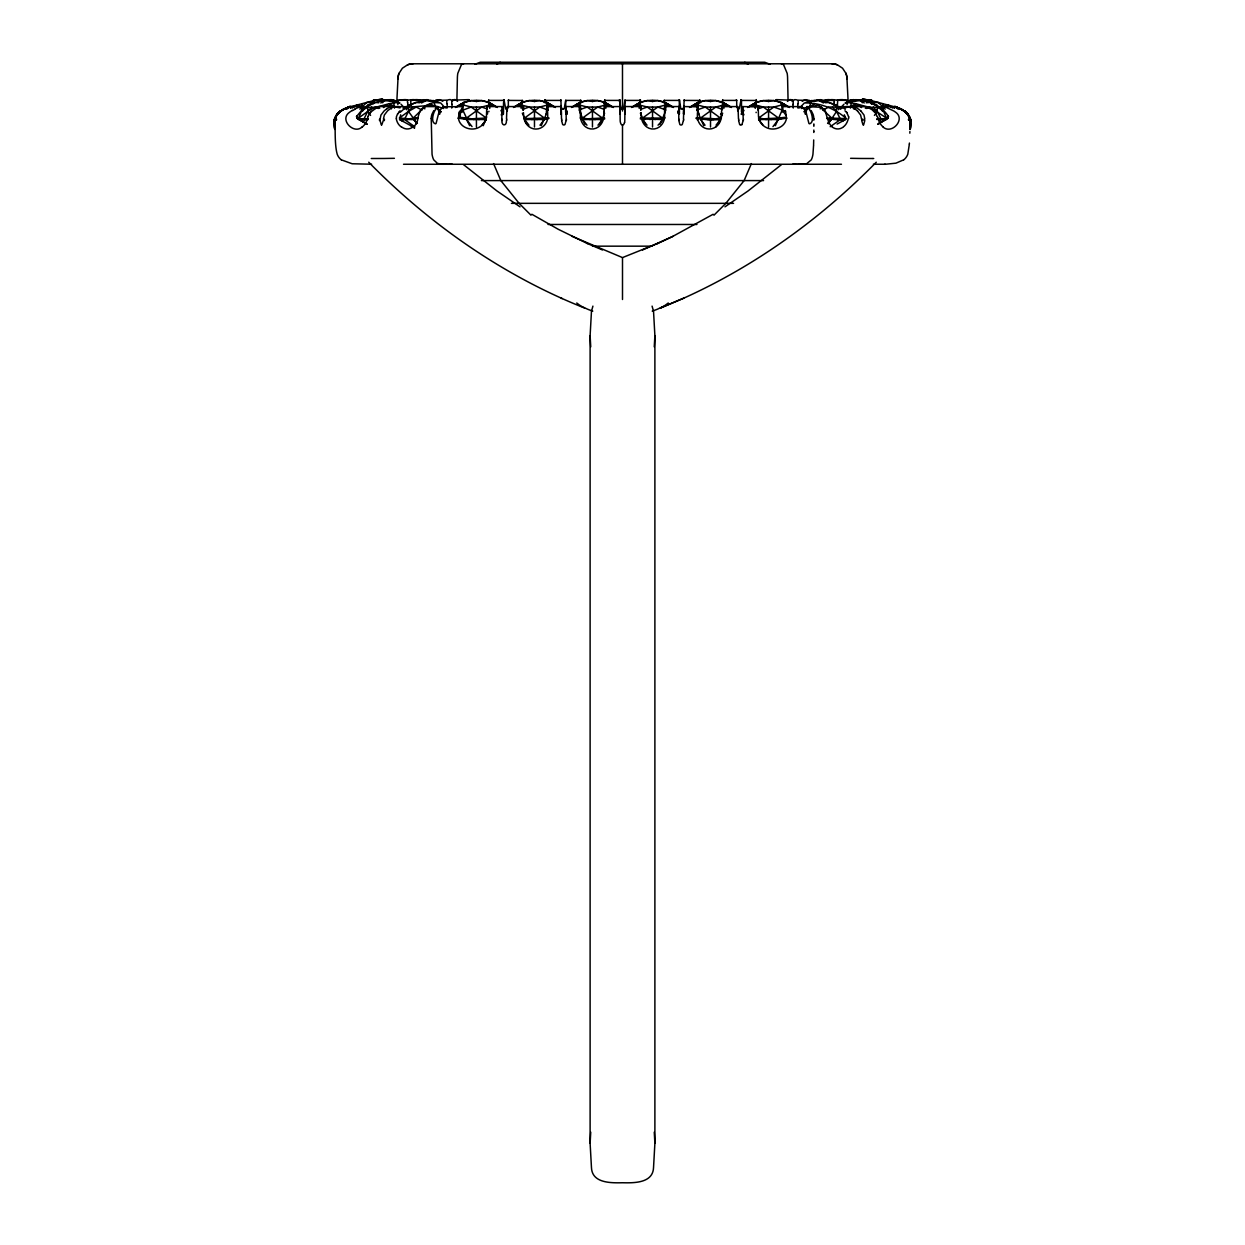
<?xml version="1.0" encoding="UTF-8"?>
<svg xmlns="http://www.w3.org/2000/svg" width="1245" height="1245" viewBox="0 0 1245 1245"><rect width="100%" height="100%" fill="white"/><g stroke="black" fill="none" stroke-linecap="round" stroke-linejoin="round"><path stroke-width="1.5" d="M565.728 100.767L565.635 111.35M620.01 107.319L620.026 99.678M679.288 102.059L679.381 111.583M335.216 119.473L335.061 126.57M335.061 125.496C335.325 130.849 334.687 145.369 337.208 154.24A12.637 11.687 90 0 0 341.301 159.874M335.061 126.041L335.061 127.239M459.063 115.256L462.798 110.011L463.762 102.401C472.213 99.693 481.846 99.413 490.079 102.961M462.798 102.961L463.762 102.401L457.148 106.479L463.762 105.125L471.186 107.039L481.69 107.039L489.114 105.125L495.728 106.494L489.114 102.401L489.752 108.377M521.157 108.377L521.795 102.401C530.245 99.631 539.879 99.351 548.111 102.961M520.83 102.961L521.795 102.401L515.181 106.479L521.795 105.125L529.218 107.039L539.723 107.039L547.146 105.125L553.76 106.494L547.146 102.401L548.111 110.011L541.248 125.698M579.158 108.377L579.781 102.401C588.247 99.631 597.88 99.351 606.097 102.961M580.73 100.098L580.964 102.728M578.832 102.961L579.781 102.401L573.167 106.479L579.781 105.125L587.22 107.039L597.709 107.039L605.148 105.125L611.762 106.494L605.148 102.401L605.786 108.377M620.041 107.07L620.259 114.307M625.006 100.627L624.85 111.256M639.214 108.377L639.852 102.401C648.303 99.631 657.951 99.351 666.168 102.961M664.612 110.291L664.565 106.556L678.93 106.556M638.903 102.961L639.852 102.401L633.238 106.479L639.852 105.125L647.291 107.039L657.78 107.039L665.219 105.125L671.833 106.494L665.219 102.401L665.842 108.377M698.212 106.821L683.723 106.556M703.752 125.698L696.889 110.011L697.854 102.401C706.304 99.631 715.937 99.351 724.17 102.961M696.889 102.961L697.854 102.401L691.24 106.479L697.854 105.125L705.277 107.039L715.782 107.039L723.205 105.125L729.819 106.494L723.205 102.401L723.843 108.377M755.248 108.377L755.886 102.401C764.337 99.693 773.97 99.413 782.202 102.961M754.921 102.961L755.886 102.401L749.272 106.479L755.886 105.125L763.309 107.039L773.814 107.039L781.237 105.125L787.852 106.494L781.237 102.401L782.202 110.011L785.937 115.256M335.061 126.212L335.076 124.811M546.851 109.716L546.835 106.619L561.246 106.556M560.95 100.752L561.339 114.415M565.806 114.338L566.039 106.945M623.185 109.031A1.587 1.494 -5.7 0 0 623.729 108.626L624.99 99.849M698.212 106.977L698.196 110.042M741.491 111.988L741.491 100.705M798.123 103.817L798.232 100.596M451.826 104.253L451.717 100.612M561.246 106.945L561.277 114.338M909.924 129.013L909.939 127.924A13.695 1.136 86.2 0 1 909.893 127.177M683.723 106.448A69.518 1.105 89.9 0 0 683.645 108.486L683.536 114.073L683.738 108.159M813.841 130.056L813.825 131.472M380.099 119.209L380.939 115.054L384.067 110.992A34.455 24.713 -89.9 0 1 386.588 109.031M603.981 110.992L603.701 117.684M699.488 100.456L684.081 100.409M736.698 100.705L736.729 107.63M813.825 131.674L813.825 132.468M909.924 128.749L909.924 128.795A13.555 1.183 85.8 0 0 910.515 121.854M335.076 125.123L335.247 118.789L335.154 121.17M699.488 100.658L699.425 103.055M845.915 73.33L842.554 68.21L837.434 64.849A17.508 16.201 -90 0 0 831.878 63.791L413.091 63.791A17.508 16.201 -90 0 0 407.52 64.849L402.4 68.21L399.038 73.33A14.115 13.057 90 0 0 397.98 78.886L396.906 99.709M580.372 109.373L580.45 106.556L566.039 106.556M683.661 113.995L683.443 119.193M721.586 110.992L721.322 117.606M410.912 104.16L410.71 100.783M580.45 106.883L580.403 110.291M335.076 124.002L335.123 122.026M640.786 110.245L640.895 106.556L624.974 106.556L624.725 114.213L624.819 111.661M683.723 113.17L683.707 114.338M742.549 107.054L742.067 114.524M640.397 103.709L640.475 100.409L624.99 100.409M737.74 107.039L737.662 110.572M335.107 123.146L335.076 124.127L335.263 118.415A5.213 4.653 -66 0 1 335.31 117.839L336.928 114.431L340.803 110.992A25.943 25.803 -27 0 1 341.301 110.665L344.227 109.078A34.362 34.362 0 0 0 340.803 110.992L340.383 111.287A18.052 18.037 -68.6 0 0 338.329 112.906L335.372 117.606A5.462 5.027 -58.5 0 0 335.247 118.415L335.232 119.162M335.107 122.975L335.138 121.45M522.34 101.514A54.251 1.712 -89.4 0 1 522.495 100.487L508.318 100.409M813.701 139.954L813.576 145.089M431.237 118.54L432.046 154.24A12.637 4.871 90 0 0 433.758 159.874L437.477 163.422L442.8 164.262M522.542 100.596L522.464 102.899M523.133 110.291L523.258 106.572L507.244 106.572A69.533 3.253 89.9 0 0 507.011 108.58L506.98 108.906M909.893 131.472L909.846 133.184M580.652 102.993L580.715 100.409L565.728 100.409M604.012 109.653L604.043 108.502M486.655 110.354L486.421 117.077M721.618 109.716L721.664 108.502M813.561 145.478L812.954 154.24A12.637 4.871 90 0 1 811.242 159.874L806.558 163.811L797.656 164.215M335.123 122.228L335.232 119.1M580.372 109.498L580.435 117.761A5.338 1.961 78.1 0 0 580.606 118.415A13.555 13.446 55.2 0 0 585.57 126.85A10.676 10.676 0 0 0 598.503 126.85A13.695 13.695 0 0 0 603.529 118.399M335.138 121.714L335.185 120.376M397.886 104.704L397.513 100.409L408.251 100.191A63.215 45.349 -89.9 0 1 409.932 99.896L412.764 99.631A27.125 19.453 -89.9 0 1 414.243 99.678L416.515 100.145M679.428 113.793L679.381 111.396M367.166 124.282L356.864 118.197L356.988 115.972M743.187 119.209L742.985 110.992M566.179 119.209L566.117 109.155M456.915 99.709L457.366 78.886A14.1 5.416 -90 0 1 457.802 73.33L461.335 64.849A17.57 6.754 -90 0 1 463.654 63.791A17.57 6.754 90 0 0 462.502 64.04M864.824 120.516L863.61 124.951M506.497 119.193L506.808 110.992A34.984 1.634 90 0 1 506.98 109.046M824.423 102.417L824.532 100.456L820.766 99.709M862.318 102.775L862.349 102.059A20.994 20.169 77 0 1 862.52 100.861L871.827 100.409L869.399 100.051M335.419 117.186A5.416 4.856 -59.2 0 0 335.216 118.431L336.679 114.742M756.493 100.471L741.491 100.409M652.084 306.114L653.532 311.343L654.886 335.621L654.886 1143.346L653.532 1167.608C652.925 1183.31 633.876 1182.999 622.5 1182.75C611.124 1182.999 592.075 1183.31 591.468 1167.608L590.114 1143.346L590.114 335.621L591.468 311.343L592.916 306.114M590.114 1143.346L590.737 1132.156M654.263 346.841L654.886 335.621M756.369 102.541L756.478 100.674M640.241 99.678L640.226 102.619M793.283 100.612L793.174 104.253M871.516 102.541L871.469 104.16L871.796 100.503M383.398 119.193L384.332 115.054L387.428 110.992A34.3 24.604 89.9 0 1 389.95 109.046L390.541 108.642A69.549 49.924 89.9 0 1 394.136 106.572L405.994 106.743M909.395 143.05L909.332 144.093M909.301 144.513L907.792 154.24A12.637 11.687 -90 0 1 903.699 159.874M757.754 109.918L757.972 107.086M486.748 108.502L486.795 108.035A64.756 8.715 77.6 0 1 486.857 107.459L486.982 106.572L502.435 106.572A69.533 3.206 -89.9 0 0 502.202 108.564L502.155 109.264A33.148 1.525 -89.9 0 0 502.015 111.038L501.797 119.209M757.972 106.914L742.549 106.572A69.533 3.159 89.9 0 1 742.783 108.673L742.845 109.264M834.181 102.059L834.119 102.915A9.867 7.159 -90 0 0 834.259 104.969M697.418 112.672L697.387 117.824A5.182 2.163 78.4 0 0 697.527 118.415A13.228 13.119 54.7 0 0 702.585 126.834A11.267 11.267 0 0 0 715.906 126.834M383.304 120.5L381.764 124.998M566.101 120.516L565.028 124.422A1.556 1.556 0 0 1 562.631 124.422L561.573 120.5M683.738 113.03L684.081 100.752M743.109 120.532L742.036 124.438M683.365 120.5L682.291 124.407A1.572 1.572 0 0 1 679.832 124.453L678.836 120.516M506.419 120.485C506.933 126.227 501.533 126.523 501.875 120.532M809.483 101.016L805.375 99.647M821.622 107.335L806.9 106.588L805.033 113.933M801.593 108.517L801.842 106.588L782.996 106.588L782.514 112.034M786.482 118.353L785.642 112.003M837.683 100.783L837.48 104.16M664.597 117.761L664.565 107.241M871.593 101.779L871.749 100.829A22.192 22.161 -85 0 0 871.625 101.608L871.78 100.534M566.693 111.505L567.066 114.229L567.066 110.945L566.693 112.361M742.783 111.505L743.779 114.976L742.658 113.357L743.779 110.214L742.783 112.361M502.217 112.813L501.221 110.214L502.217 113.684M620.259 114.26L620.181 111.661M678.307 112.813L677.934 110.945L678.307 113.684M807.585 106.681L805.577 113.933M697.822 109.233L697.916 108.502M503.431 114.151L503.509 111.832M604.759 102.619L604.743 99.678M871.671 101.327L871.765 100.736A22.939 22.939 0 0 0 871.609 101.639L871.796 100.409M417.651 118.415L419.596 111.988M684.159 105.981L683.194 108.626A1.587 1.494 -5.4 0 1 680.797 108.657M341.395 110.618L340.803 110.992A18.862 18.862 0 0 0 338.624 112.641L337.022 114.291A7.781 7.205 90 0 0 335.123 118.524L337.239 114.042L341.877 110.338A38.735 37.988 61.2 0 1 344.554 108.829M664.005 102.697L664.27 100.191M335.263 118.415L336.166 115.567M828.532 100.145L830.788 99.678A27.125 19.406 89.9 0 1 832.267 99.631L833.963 99.74A57.457 41.101 89.9 0 1 836.764 100.207L839.068 99.771A23.484 18.115 -83.2 0 1 840.78 99.662A33.522 25.974 -88.7 0 1 842.616 99.647L847.487 100.409L847.082 104.704M847.285 101.592L847.44 100.674M847.487 100.409L837.122 100.269M820.704 106.634L820.206 108.906M839.037 106.712L850.833 106.556A69.549 49.784 -89.9 0 1 854.428 108.626L855.019 109.031M846.32 118.929L839.768 120.034L829.139 118.929L829.31 118.057L844.515 118.555L845.666 118.026L844.312 114.82M828.376 123.769L836.531 111.459L836.344 105.125C826.945 101.499 815.817 98.137 806.091 102.339M833.776 119.427L833.948 118.555M837.963 119.676L838.134 118.804M841.511 119.676L841.682 118.804M844.343 119.427L844.515 118.555M842.056 121.419L845.386 119.52L845.666 118.026C834.259 108.175 819.117 102.51 804.332 102.961L799.757 108.019M876.729 119.473L885.288 118.555L888.51 116.579C879.795 102.526 860.17 96.596 845.106 102.961C855.938 101.156 865.82 109.093 876.978 107.039L883.032 110.011L886.44 118.026L886.16 119.52L877.834 124.282M878.737 119.676L880.542 120.034L880.822 118.54L877.305 111.459L873.29 107.039M880.542 120.034L882.456 118.804M882.285 119.676L883.95 118.82M883.825 119.473L885.288 118.555M877.881 124.08L887.249 118.057M888.012 115.972L888.23 118.073L887.094 118.929M888.136 118.197L888.37 116.407M544.345 102.619L544.921 99.678M838.99 106.945L838.29 109.762M786.466 118.415C785.081 127.675 773.378 131.643 765.768 127.255A14.535 14.535 0 0 1 765.021 126.834A13.664 13.586 49.7 0 1 758.781 118.415A5.494 1.992 75.5 0 1 758.672 117.154M736.091 100.145L736.495 99.818A60.647 2.801 -89.9 0 1 736.635 100.191M679.396 99.662L679.35 99.896A63.215 0.965 -89.9 0 0 679.303 100.191M336.072 115.707L335.372 117.652A5.447 4.964 -60.5 0 0 335.294 118.415A5.416 4.747 -61.4 0 1 335.527 117.217M624.539 122.539L623.714 124.422A1.619 1.619 0 0 1 623.185 124.858M871.08 102.853L878.145 102.417L882.487 106.479L881.538 110.058L883.219 103.771M850.74 106.914L850.413 108.128M882.409 111.443L884.541 106.588L896.167 107.07M459.156 112.377L458.425 118.353M546.524 112.766L545.87 114.182M865.944 106.774L869.492 108.362A38.19 31.281 -64.5 0 1 873.352 110.618M865.96 106.712L854.21 106.556A69.549 49.753 89.9 0 1 857.789 108.626L858.381 109.031A34.424 24.635 89.9 0 1 860.902 110.976M853.525 108.891L853.774 108.128A22.939 16.107 -89.5 0 0 854.039 106.883M865.882 106.945L865.368 108.377M894.346 108.268L894.532 107.755A23.655 23.655 0 0 0 894.719 106.992L894.844 106.572A71.805 71.65 49.7 0 1 899.606 108.486L899.995 108.704M338.951 112.361L335.512 117.061L338.951 112.361A20.309 19.22 -90 0 1 340.819 111.007A30.3 28.666 90 0 1 342.157 110.167A59.822 56.601 89.9 0 1 350.094 106.665L350.654 108.268M335.512 117.077L335.948 115.956M900.197 108.797L899.808 108.611A69.549 69.518 -88 0 0 894.859 106.588L894.501 107.724L894.922 106.588A72.054 71.93 -37.6 0 1 899.59 108.502L899.59 108.517A73.113 70.794 -23.9 0 0 894.844 106.697L894.906 106.634A72.07 71.914 -33.3 0 1 899.59 108.517L899.512 108.486A71.805 71.619 46.5 0 0 894.844 106.588L894.922 106.634A69.549 69.502 -87.7 0 1 899.855 108.626L901.053 109.218M438.66 113.295L436.092 123.442A1.65 1.65 0 0 1 435.283 123.831C431.003 122.508 432.855 115.1 434.131 112.05A20.994 7.283 90 0 1 434.676 111.007L435.081 110.307A61.503 21.289 -89.9 0 1 437.882 106.868L439.967 113.933M909.939 125.869L909.939 126.897L909.737 118.415A5.447 5.027 58.6 0 0 909.659 117.606L907.854 114.135L904.197 110.992A30.3 28.666 -90 0 0 902.843 110.167A59.822 56.601 -89.9 0 0 894.906 106.665L894.408 107.848A23.546 23.499 -83.3 0 0 894.719 106.977L894.89 106.665A69.549 69.502 88.1 0 1 899.87 108.642A69.549 69.549 0 0 0 894.844 106.572L894.859 106.634A69.549 69.502 87.9 0 1 899.87 108.642M894.719 106.914A22.939 22.924 0 0 1 894.408 107.724L894.797 106.697A59.262 56.072 89.8 0 1 904.057 110.774M367.742 116.75L369.749 113.124M367.337 106.494L367.882 105.125C377.858 101.156 389.716 97.981 399.894 102.961C389.062 101.156 379.18 109.093 368.022 107.039L361.968 110.011L356.49 116.579L357.128 117.824L361.05 118.82L368.147 118.82M419.612 102.775L415.877 102.401L408.127 106.479L408.656 105.125C418.055 101.499 429.183 98.137 438.909 102.339M488.725 99.942L488.662 100.082A52.928 2.132 -83.9 0 0 488.678 100.378M367.119 124.08L358.84 119.52L358.56 118.026L361.968 110.011L367.882 105.125L367.695 111.459L364.178 118.54L364.458 120.034L368.271 119.473M400.688 114.82L399.614 119.52L402.944 121.419M774.701 101.343L776.102 99.678M751.404 163.593L744.121 180.587L725.835 203.34L713.93 215.229M600.028 124.158L604.603 113.217M660.099 124.158L665.421 111.614M722.676 113.217L718.085 124.158M775.339 125.698L782.202 110.011L785.626 111.474A20.558 4.887 88 0 0 785.315 110.525M483.216 125.698L486.344 118.026L471.186 107.039L459.374 111.474M741.055 99.678L739.328 108.642A1.603 1.51 -5.2 0 1 737.662 109.093M439.734 110.992L440.356 109.98M787.416 101.421L789.47 99.74M397.746 113.497L396.408 116.828A5.634 4.98 56.5 0 0 396.501 118.415M792.085 101.545L794.559 99.678A51.73 17.912 89.9 0 1 797.547 100.176L809.561 100.409M433.774 110.634L432.015 114.135A7.781 2.988 90 0 0 431.175 118.524M420.25 110.898L422.537 108.144A72.257 37.272 65.4 0 1 423.44 107.397L424.296 106.572L438.1 106.634M503.867 99.631L503.727 99.818A63.246 2.91 -89.9 0 0 503.571 100.191M874.426 115.396L877.305 111.459L877.118 105.125L877.663 106.494M336.461 115.069L337.208 114.089M337.255 114.042L335.325 117.839A5.198 4.606 -67 0 0 335.294 118.415M481.94 125.185L486.344 119.52L466.533 119.52L458.129 118.073M539.972 125.185L544.376 119.52L548.858 118.477M597.973 125.185L602.362 119.52L604.665 118.929M658.029 125.185L664.737 118.057L640.335 118.057M716.031 125.185L720.435 119.52L710.521 120.034L696.142 118.477M772.958 126.601L778.467 119.52L786.871 118.073M337.099 114.198L338.267 112.968M802.169 101.327L804.986 99.678M435.221 108.782L437.26 106.712M840.531 108.019L843.954 104.222M371.71 107.039L367.695 111.459L358.56 118.026M412.484 107.039L408.469 111.459L399.334 118.026L408.92 118.82L418.149 117.824L413.558 119.52L399.614 119.52L414.507 127.721M399.022 111.848L400.065 110.789M699.799 99.709L700.562 102.697M383.46 107.568L385.732 105.125L400.065 107.879M416.624 123.769L413.278 118.026L426.506 105.125L433.727 102.401L440.668 102.961L445.243 108.019M442.94 106.805L461.957 106.65M876.278 162.208C820.953 218.513 755.871 265.652 683.801 298.146L660.457 308.013L683.801 298.146M370.87 111.832L371.773 110.992M359.774 109.124L362.497 106.494L361.781 103.771M827.583 123.224L831.442 119.52M352.273 108.05L356.692 105.125L362.497 106.494L363.462 110.058L362.513 106.479L366.855 102.417L373.92 102.853M814.028 101.545L817.545 99.771M338.095 113.139L339.916 111.599M363.462 109.887L366.046 107.615M501.844 113.56L501.221 114.976M668.254 303.002L665.717 304.932A35.716 35.716 0 0 1 662.978 306.597L657.516 309.165A88.877 88.877 0 0 1 654.792 310.207L654.092 310.472A126.15 126.15 0 0 1 652.224 311.125M781.378 164.713L748.089 190.936L724.979 206.826M405.699 107.568L408.656 105.125L408.469 111.459L404.952 118.524L405.232 120.034L414.803 126.71M346.686 109.249L349.518 107.039L374.029 100.503M362.171 126.865C354.156 134.974 338.982 119.816 349.347 112.408A20.823 19.204 -86.7 0 1 351.246 111.101L352.397 110.307M823.521 102.961L818.805 100.487L810.059 101.499L811.413 100.487L809.701 106.479L804.037 111.848L809.717 106.494L814.884 103.771M864.295 102.961L859.564 100.487L850.833 101.514L852.187 100.487L850.475 106.479L844.935 107.879M903.574 159.874L895.933 163.173L885.428 164.262M830.197 126.71L839.768 120.034L840.048 118.524L836.531 111.459L832.516 107.039M403.1 108.377L405.963 106.556M386.588 109.031L387.179 108.642A69.549 49.878 -89.9 0 1 390.774 106.572L379.025 106.572L375.554 108.362M460.012 118.197L460.012 117.326L466.533 118.026L481.69 107.039L486.717 108.813M602.362 119.52L582.567 119.52L580.263 118.057L582.567 118.026L597.709 107.039L604.432 109.404M644.972 124.158L642.638 118.026L657.78 107.039L666.168 110.011M696.142 117.824L700.624 118.026L715.782 107.039L722.489 109.404M763.06 125.185L758.656 119.52L758.656 118.026L773.814 107.039L782.202 110.011M368.738 105.576L371.492 103.771M408.127 106.479L412.266 103.771M455.452 107.475L461.335 103.864M513.485 107.475L519.367 103.864M571.486 107.475L577.369 103.864M631.542 107.475L637.424 103.864M689.543 107.475L695.426 103.864M747.576 107.475L753.458 103.864M496.833 64.273L500.21 62.25M713.167 214.249L672.191 236.706L642.529 249.98M878.752 123.597L888.23 118.073M341.924 110.307L342.095 110.214A40.182 39.217 -28.1 0 1 345.487 108.673M847.269 101.327L851.673 99.849L857.618 99.756M847.316 101.327L850.693 100.02M837.107 124.08L845.386 119.52M342.78 109.825L342.92 109.747A25.554 25.476 -47 0 0 338.173 112.968M370.45 104.86L375.103 102.417L378.838 102.775M855.657 103.771L850.491 106.479L859.268 105.125L861.54 107.568M380.705 102.961L385.436 100.487L394.167 101.514L392.813 100.487L394.525 106.479L389.343 103.771M421.479 102.961L426.195 100.487L434.941 101.499L433.587 100.487L435.299 106.479L440.963 111.848L435.299 106.479L430.116 103.771M802.309 108.346L818.494 105.125L823.054 110.011L828.812 107.039L836.204 107.039L840.748 109.264M866.707 108.517L869.586 107.039L886.44 118.026M344.274 109.046L349.72 106.728A70 68.039 -27.8 0 0 345.97 108.268L345.877 108.299M404.251 109.264L408.796 107.039C420.25 106.868 431.564 103.506 442.691 108.346M344.336 109.031L344.616 108.891A38.782 37.864 36 0 0 341.908 110.431M354.716 109.062L360.505 106.588L362.622 111.443M344.678 108.86L344.523 108.938A35.031 35 -88.9 0 0 340.803 110.976A19.375 19.344 82.3 0 0 339.013 112.33L338.578 112.688A26.487 26.441 28.7 0 1 343.34 109.56A31.436 31.374 45.3 0 0 340.803 110.992A19.889 19.391 85.2 0 0 338.982 112.408M360.521 106.65L350.078 106.588A69.549 69.549 0 0 0 345.13 108.642L344.6 108.891A35.031 35.016 -88 0 0 340.803 110.976A33.848 33.833 87.8 0 1 344.087 109.155A33.833 33.817 88.6 0 0 340.803 110.992M657.438 243.615L673.125 236.27M349.596 106.774L350.499 107.739A23.546 23.499 83.3 0 1 350.281 106.977L350.156 106.572A69.549 69.518 -87.9 0 0 345.13 108.642L345.55 108.455M451.842 163.733L448.651 164.215M658.465 243.149L622.5 257.591L571.875 236.27M457.164 106.479L463.747 103.771M515.197 106.479L521.779 103.771M573.182 106.479L579.781 103.771M633.254 106.479L639.852 103.771M691.255 106.479L697.838 103.771M749.288 106.479L755.886 103.771M474.921 64.273L480.212 62.25L764.741 62.25L770.048 64.273M522.511 109.404L529.218 107.039L544.376 118.026L548.858 117.824M578.832 110.011L587.22 107.039L602.362 118.026L604.665 118.057M640.568 109.404L647.291 107.039L662.433 118.026M696.889 110.011L705.277 107.039L720.435 118.026L715.564 118.82L700.624 118.026M758.283 108.813L763.309 107.039L778.467 118.026L784.988 117.326L784.988 118.197M825.155 100.145L827.427 99.678A27.219 19.484 -89.9 0 1 828.937 99.631L831.738 99.896A63.277 45.287 -89.9 0 1 833.403 100.191L834.368 100.409L824.532 100.409M464.478 102.463L471.186 100.487L476.43 101.499L481.69 100.487L488.398 102.463M522.511 102.463L529.218 100.487L534.478 101.499L539.723 100.487L546.43 102.463M580.512 102.463L587.22 100.487L592.464 101.499L597.709 100.487L604.432 102.463M640.568 102.463L647.291 100.487L652.536 101.499L657.78 100.487L664.488 102.463M698.569 102.463L705.277 100.487L710.521 101.499L715.782 100.487L722.489 102.899M756.602 102.463L763.309 100.487L768.57 101.499L773.814 100.487L780.522 102.463M858.708 100.222L867.843 99.865M419.892 100.145L417.604 99.678A27.234 19.546 89.9 0 0 416.095 99.631L414.414 99.756A57.55 41.303 89.9 0 0 411.613 100.207L410.663 100.409L424.187 99.709M878.814 107.428L882.487 106.479M867.921 99.958A63.884 62.094 57.4 0 1 870.473 100.285A44.587 42.19 89.8 0 0 861.976 99.631L861.805 99.709A22.675 21.461 89.8 0 0 860.84 99.802L858.459 100.285L867.111 99.802A55.325 55.091 -13.1 0 1 869.617 100.02L870.644 100.222M462.798 110.011L466.533 118.026L471.404 118.82L486.344 118.026M522.324 113.217L524.565 118.026L526.962 118.555L544.376 118.026M579.579 111.614L582.567 118.026L587.422 118.82L602.362 118.026M758.656 118.026L763.527 118.82L778.467 118.026M859.999 99.927L858.957 100.16L862.131 99.693A25.709 25.678 -53.9 0 1 863.532 99.631L863.75 99.631M397.544 100.456L402.368 99.693M810.059 101.499L815.101 100.487M850.833 101.514L855.875 100.487M374.652 100.176L373.173 100.409L391.132 99.647L397.731 101.327M373.531 100.347L373.547 103.802M851.207 99.927L852.218 99.771M383.569 100.222L384.627 100.067M374.356 100.222L386.292 100.222M544.376 119.52L524.565 119.52L524.565 118.026L539.723 107.039L548.111 110.011M662.433 119.52L640.335 118.929M778.467 119.52L758.656 119.52M375.274 100.098L375.399 100.082A55.294 55.076 12.6 0 1 378.029 99.724L382.604 99.678M386.479 99.849L381.546 99.631A25.694 25.663 54.2 0 1 382.869 99.693L386.526 100.285L384.16 99.802A22.675 21.461 -89.8 0 0 383.195 99.709L383.024 99.693A44.587 42.19 -89.8 0 0 374.543 100.3A63.884 62.094 -57.3 0 1 377.079 99.958M381.484 99.631L381.421 99.631A25.678 25.631 53.4 0 1 382.869 99.693A27.048 27.032 88.7 0 0 380.861 99.647L374.512 100.207A54.407 54.36 -60.9 0 1 379.383 99.693L381.157 99.631M377.593 99.818A60.507 60.476 -87.9 0 0 374.512 100.207A56.165 56.072 61.5 0 1 378.869 99.724L379.211 99.693A55.138 55.107 -88 0 0 374.527 100.207A63.246 63.246 0 0 1 376.861 99.896L378.682 99.724L374.512 100.207A54.375 54.344 -82.1 0 1 379.398 99.678L376.861 99.896A63.215 63.184 87.8 0 0 374.512 100.207A53.768 53.691 80.6 0 1 379.6 99.662L379.616 99.678M358.84 119.52L364.458 120.034M825.388 102.775L829.123 102.401L836.873 106.479L836.344 105.125L839.301 107.568M866.162 102.775L869.897 102.417L874.55 104.86M852.732 99.724L853.899 99.647M387.366 99.756L388.315 99.693M378.48 99.74A57.395 57.363 87.8 0 0 374.512 100.207A57.488 57.488 0 0 1 378.433 99.74L380.861 99.647A27.048 27.032 87.9 0 1 382.869 99.678A27.406 27.39 -88.1 0 0 380.69 99.647L380.705 99.647A27.39 27.374 -88.8 0 1 382.869 99.678A27.172 27.172 0 0 0 380.783 99.647M378.433 99.756L380.005 99.662L379.009 99.709M862.256 99.678L866.006 99.709A56.181 56.103 -61.5 0 1 870.473 100.207L870.348 100.176M394.416 158.317L384.518 158.473A63.604 1.183 -1.6 0 1 381.452 158.488L371.275 158.504M443.033 164.262L447.5 164.215M885.335 164.262L884.51 164.262M796.426 164.215L793.158 163.733M876.854 118.82L878.892 118.804M371.617 164.215L352.148 163.764L341.426 159.874M884.417 164.262L873.383 164.215M468.665 99.631L452.184 100.191A50.329 17.446 90 0 1 455.265 99.6M872.761 158.504L873.725 158.504M503.509 100.409L488.538 100.409L488.725 104.098M560.95 100.409L545.481 100.409L545.528 103.039M620.026 100.409L604.525 100.409L604.603 103.709M679.288 100.409L664.285 100.409L664.332 102.993M736.698 100.409L722.427 100.409L722.489 102.495M872.527 158.504L863.548 158.488A63.604 1.183 1.6 0 1 860.482 158.473L850.584 158.317M403.536 164.262L841.464 164.262M481.395 180.587L763.558 180.587M511.415 203.34L733.554 203.34M548.018 224.474L696.935 224.474M592.527 246.168L652.427 246.168M776.382 99.631L793.003 100.269A50.329 17.446 -90 0 0 789.735 99.6M865.073 99.662L864.295 99.647A27.39 27.374 88.8 0 0 862.131 99.678A27.048 27.032 -88.6 0 1 864.139 99.647L865.322 99.678L864.326 99.647A27.406 27.39 88.1 0 0 862.131 99.678A25.694 25.647 -53 0 1 863.532 99.647M439.61 99.647L435.439 100.44L447.453 100.129A51.73 17.912 -89.9 0 1 450.441 99.616L452.62 101.11M391.086 99.647L397.669 101.327M855.72 99.647L862.536 100.409M869.212 100.02L864.684 99.647A51.527 51.465 -80.6 0 1 870.473 100.207L869.726 100.098M866.613 99.756L865.789 99.693A55.138 55.107 88 0 1 870.473 100.207A63.246 63.246 0 0 0 868.139 99.896L869.632 100.082L866.613 99.756A57.488 57.488 0 0 1 870.488 100.207A63.215 63.184 -87.8 0 0 868.123 99.896L868.232 99.911M867.921 99.88L866.193 99.724L867.36 99.818A60.507 60.476 87.9 0 1 870.488 100.207A54.375 54.313 60.4 0 0 865.602 99.693L866.52 99.756A57.395 57.363 -87.8 0 1 870.488 100.207A54.344 54.313 82.4 0 0 865.602 99.678L864.933 99.662A27.001 26.97 52.7 0 0 861.073 99.771A29.195 29.133 -21.3 0 1 865.602 99.724A29.195 29.164 25.9 0 0 861.073 99.771M829.31 118.057L826.727 118.477L829.139 118.929M885.117 119.427L886.16 119.52M858.521 99.849L859.455 99.942M439.999 99.678L442.815 101.327M427.408 99.771L430.926 101.545M406.275 99.833L407.878 100.269M429.899 100.487L434.941 101.499M389.125 100.487L394.167 101.514M385.934 100.129L385.047 99.942L386.526 100.285M362.513 106.479L366.186 107.428M870.971 100.503L895.482 107.039L898.299 109.249M455.53 99.74L457.584 101.421M863.065 124.967L861.649 120.5M468.945 99.678L470.345 101.343M381.281 124.92L380.114 120.516M895.497 106.805L895.388 106.759A69.922 68.024 28 0 1 899.061 108.253M884.541 106.588L893.786 110.992A21.476 19.904 88.8 0 1 895.295 112.003C906.344 119.1 891.373 135.207 882.861 126.834M895.995 107.008L895.995 107.008A67.884 66.001 28 0 1 899.03 108.268L898.018 107.817M781.253 103.771L787.836 106.479M723.221 103.771L729.803 106.479M665.219 103.771L671.818 106.479M605.148 103.771L611.746 106.479M547.162 103.771L553.745 106.479M489.114 103.771L495.712 106.479M368.722 162.208C429.945 224.536 503.198 275.659 584.543 308.013M586.535 243.149L602.471 249.98M561.199 298.146L562.242 298.598M587.562 243.615L558.211 229.267L531.833 214.249M901.131 109.249L901.567 109.482A26.503 26.441 -28.1 0 1 906.469 112.626L904.197 110.992A35.031 35.016 88.8 0 0 900.431 108.922L900.337 108.86A38.766 37.848 -36 0 1 903.092 110.431M907.372 113.606L906.002 112.315A19.375 19.344 -82.3 0 0 904.181 111.007A33.848 33.817 -87.8 0 0 900.913 109.155L900.726 109.046A34.378 34.378 0 0 1 904.197 110.992L904.617 111.287A18.052 18.037 68.7 0 1 906.671 112.906L909.628 117.652A5.447 4.964 60.6 0 1 909.706 118.415A5.416 4.747 61.4 0 0 909.472 117.217M900.944 109.155L900.882 109.124A33.833 33.817 -88.6 0 1 904.197 110.992A20.309 19.22 90 0 1 906.08 112.392L909.659 117.793A5.213 4.669 65.9 0 1 909.753 118.415L909.846 121.17M741.149 99.631L741.257 99.74A57.41 2.614 89.9 0 1 741.429 100.207M421.946 110.011L416.188 107.039L408.469 111.459L413.278 118.026M378.293 108.517L375.414 107.039L367.695 111.459L370.574 115.396M901.66 109.529L901.676 109.529A31.452 31.405 -44.9 0 1 904.197 110.992A18.862 18.862 0 0 1 906.376 112.641L907.169 113.388M901.971 109.684L903.854 110.774A25.943 25.803 26.9 0 1 904.197 110.992A19.889 19.391 -85.2 0 1 906.018 112.408M411.255 126.181L414.585 128.079M899.512 108.673A40.167 39.202 28.3 0 1 902.827 110.354L903.154 110.354A38.751 38.004 -61.4 0 0 900.431 108.829M356.77 118.073L366.248 123.597M839.052 106.556L841.931 108.377M744.743 62.25L748.136 64.273M783.665 103.864L789.548 107.475M725.633 103.864L731.515 107.475M667.631 103.864L673.514 107.475M607.576 103.864L613.458 107.475M549.574 103.864L555.457 107.475M491.542 103.864L497.424 107.475M904.041 110.898L903.777 110.727A25.943 25.771 27.4 0 1 904.181 111.007L904.197 110.992A35.031 35.016 87.9 0 0 900.431 108.922M873.508 103.771L876.262 105.576M832.734 103.771L836.873 106.479M892.727 108.05L888.307 105.125L882.503 106.494L885.226 109.124M520.021 206.826L496.911 190.936L463.622 164.713M401.466 127.083L401.217 126.897A15.173 11.003 -86.1 0 1 398.431 124.08A13.213 10.007 -83.4 0 1 396.221 118.493M905.115 111.63L909.488 117.077L907.045 113.264M576.746 303.002L579.283 304.932A35.716 35.716 0 0 0 582.022 306.597L587.484 309.165A88.877 88.877 0 0 0 590.208 310.207L590.908 310.472A126.15 126.15 0 0 0 592.776 311.125M878.954 107.615L881.538 109.887M873.29 110.992L874.192 111.832M906.049 112.361L909.488 117.061M807.74 106.712L809.779 108.782M823.054 110.011L831.722 118.026M844.966 110.789L846.009 111.848M413.558 119.52L417.417 123.224M860.886 110.992L864.014 115.054L864.839 119.209M857.525 110.992L860.622 115.054L861.556 119.193M531.024 215.229L519.118 203.34L500.832 180.587L493.549 163.593M806.9 106.588L807.118 106.805A61.503 21.289 89.9 0 1 809.919 110.26L810.324 110.992A20.994 7.283 -90 0 1 810.868 112.081C812.16 115.116 813.997 122.524 809.717 123.815A1.65 1.65 0 0 1 808.908 123.442L806.34 113.295M401.046 104.222L404.469 108.019M823.583 109.327L822.54 108.206A72.023 37.303 -64.8 0 0 821.653 107.288M907.543 113.793L908.243 114.633M621.286 108.626L620.103 104.3M908.087 114.447L909.737 118.555A5.416 4.856 59.1 0 0 909.581 117.186M700.624 119.52L705.028 125.185M642.638 119.52L647.026 125.185M582.567 118.026L582.567 119.52L586.971 125.185M528.969 125.185L524.565 119.52L526.915 124.158M466.533 118.026L466.533 119.52L472.042 126.601M505.688 108.642L503.96 99.678M680.813 108.642L679.428 99.678M875.577 113.466L877.32 116.75M847.051 113.139L848.623 116.828M811.226 110.634L813.016 114.26A7.781 2.988 90 0 1 813.825 118.524M739.654 124.407L738.565 120.485M439.423 113.933L437.415 106.681M804.643 109.98L805.266 110.992M699.021 113.98L698.507 112.766M908.679 115.287L909.737 118.415A7.781 7.205 -90 0 0 907.916 114.291M908.757 115.427L909.286 116.501M582.567 119.52L584.901 124.158M466.533 119.52L469.661 125.698M825.622 112.361L827.365 118.415M581.026 113.871L580.621 112.704M640.397 113.217L642.638 118.026M350.592 107.801A23.655 23.655 0 0 1 350.281 106.992L350.296 107.008A22.939 22.924 0 0 0 350.592 107.724L350.234 106.805A73.128 70.794 23.9 0 0 345.456 108.611A71.805 71.65 -50.3 0 1 350.141 106.556L350.499 107.521M379.663 108.377L379.149 106.945M391.459 108.891L390.868 106.914M345.41 108.517A72.07 71.93 34 0 1 350.156 106.588A71.805 71.634 -47.1 0 0 345.41 108.517A72.054 71.93 38.4 0 1 350.156 106.572L350.094 106.665A59.262 56.072 -89.8 0 0 340.943 110.774M406.726 109.762L406.026 106.945M909.379 116.734L909.737 118.415M679.194 114.338L678.93 106.945M424.81 108.906L424.312 106.634M462.44 112.034L462.019 108.019M458.44 118.415C459.825 127.69 471.559 131.643 479.169 127.255A14.566 14.566 0 0 0 479.916 126.834A13.679 13.679 0 0 0 486.235 118.431A5.494 2.241 -74.9 0 0 486.562 117.014M415.69 118.057L415.861 118.929M411.052 118.555L411.224 119.427M406.866 118.804L407.037 119.676M403.318 118.804L403.489 119.676M400.485 118.555L400.657 119.427M366.108 118.804L366.263 119.676M362.544 118.804L362.715 119.676M359.712 118.555L359.883 119.427M357.751 118.057L357.906 118.929M356.63 116.407L356.864 118.197M373.189 100.409L373.407 101.794M373.235 100.596L373.375 101.499A22.192 22.161 85.1 0 0 373.235 100.736L373.375 101.608A22.939 22.939 0 0 0 373.251 100.783L373.36 101.359M373.267 100.798L373.251 100.752A23.702 23.702 0 0 1 373.391 101.608M580.59 112.532L580.45 111.49M547.146 108.502L547.271 109.327M758.003 106.572L758.096 107.288A66.576 8.808 -77.6 0 1 758.174 108.05L758.221 108.502M443.407 108.517L443.158 106.634M382.448 100.409L382.48 100.674A21.04 20.262 -76.2 0 1 382.666 102.043L382.666 102.775M523.756 117.606L523.491 112.641M758.516 117.077L758.314 110.338M560.857 105.545L561.869 108.626A1.572 1.51 0 0 0 563.051 109.202M435.47 100.689L435.501 101.016A20.589 6.1 86.2 0 1 435.703 101.965M565.712 100.191L564.25 108.642A1.603 1.51 -5.3 0 1 563.394 109.124M547.644 112.315L547.738 117.824A5.167 2.272 -78.3 0 1 547.691 118.415A13.197 13.197 0 0 1 542.587 126.912A11.298 11.298 0 0 1 529.187 126.834A13.648 13.539 54.1 0 1 524.02 118.399A5.431 1.867 77.4 0 1 523.849 117.637M737.989 108.642L738.005 108.906A34.984 1.619 -89.9 0 1 738.176 110.914M848.047 99.709L846.973 78.886A14.115 13.057 -90 0 0 845.915 73.33A14.115 13.057 90 0 1 846.973 78.886M684.283 100.145L684.159 99.756A57.597 0.903 89.9 0 0 684.096 100.207M487.013 107.086L487.215 109.576M420.437 100.409L420.561 102.417M738.176 110.992L738.487 119.193M446.768 100.596L446.877 103.817M654.263 1132.156L654.886 1143.346M590.114 335.621L590.737 346.841M620.166 111.256L620.041 107.755M407.535 102.915L407.473 102.059A22.955 16.776 -89.6 0 0 407.411 100.767M909.753 118.944L909.862 121.496L909.83 120.5M523.382 108.502L523.445 109.825M788.054 99.709L787.603 78.886A14.1 5.416 -90 0 0 787.167 73.33L783.619 64.849A17.57 6.754 -90 0 0 781.3 63.791A17.57 6.754 90 0 1 782.451 64.04M561.495 119.193L561.308 108.642M678.758 119.209L678.852 108.626A69.533 1.058 -89.9 0 1 678.93 106.432M909.83 120.609L909.939 126.461M640.973 108.502L641.004 109.669M909.846 121.31L909.893 122.757M909.877 122.228L909.846 121.092L909.877 122.415M507.337 110.914L507.275 108.284M502.513 110.229L502.451 107.054M909.877 121.979L909.924 124.329M813.763 118.54L813.779 119.333M721.898 110.291L721.773 106.619L737.756 106.572A69.533 3.206 -89.9 0 1 737.974 108.689M813.779 119.458L813.794 120.251M909.908 123.675L909.924 124.562M620.041 102.619L620.026 100.829M604.214 110.245L604.121 106.65L620.01 106.556L620.181 120.967A11.999 11.905 68.6 0 0 620.601 123.053L621.255 124.422A1.572 1.572 0 0 0 621.8 124.858M641.05 112.657L641.315 117.668A5.416 1.852 77.8 0 0 641.517 118.415A13.695 13.586 55 0 0 646.529 126.85A10.691 10.691 0 0 0 659.476 126.865A13.539 13.539 0 0 0 664.441 118.399A5.322 2.101 -78 0 0 664.674 117.746M508.318 100.705L508.333 104.206A9.882 1.089 89.4 0 1 508.333 107.895M503.509 111.536L503.525 102.463M813.841 123.924L813.841 124.718M335.061 127.846L335.061 128.002A13.695 1.136 -86.2 0 0 335.107 127.177M813.841 125.185L813.856 126.305M624.974 106.914L624.788 120.967A13.462 13.446 -50.8 0 1 624.57 122.539M622.484 63.791L622.5 111.038M780.755 118.057L780.755 118.929M776.071 118.555L776.071 119.427M771.091 118.804L771.091 119.676M768.57 100.487L768.57 101.499M768.57 107.039L768.57 127.021M766.033 118.804L766.033 119.676M761.053 118.555L761.053 119.427M742.783 112.813L742.783 113.684M742.658 111.848L742.658 113.357M718.038 118.555L718.038 119.427M713.058 118.804L713.058 119.676M710.521 100.487L710.521 101.499M710.521 107.039L710.521 127.021M708 118.804L708 119.676M703.02 118.555L703.02 119.427M698.336 118.057L698.336 118.929M678.432 111.848L678.432 113.357M678.307 111.505L678.307 112.361M660.037 118.555L660.037 119.427M655.057 118.804L655.057 119.676M652.536 100.487L652.536 101.499M652.536 107.039L652.536 127.021M650.014 118.804L650.014 119.676M645.019 118.555L645.019 119.427M622.5 124.998L622.5 164.184M622.5 257.637L622.5 299.5M599.981 118.555L599.981 119.427M594.986 118.804L594.986 119.676M592.464 100.487L592.464 101.499M592.464 107.039L592.464 127.021M589.943 118.804L589.943 119.676M584.963 118.555L584.963 119.427M566.693 112.813L566.693 113.684M566.568 111.848L566.568 113.357M546.664 118.057L546.664 118.929M541.98 118.555L541.98 119.427M537 118.804L537 119.676M534.478 100.487L534.478 101.499M534.478 107.039L534.478 127.021M531.942 118.804L531.942 119.676M526.962 118.555L526.962 119.427M502.342 111.848L502.342 113.357M502.217 111.505L502.217 112.361M483.947 118.555L483.947 119.427M478.967 118.804L478.967 119.676M476.43 100.487L476.43 101.499M476.43 107.039L476.43 127.021M473.909 118.804L473.909 119.676M468.929 118.555L468.929 119.427M464.245 118.057L464.245 118.929M375.399 100.145A55.247 54.889 9.1 0 1 378.06 99.849M383.927 99.787A29.195 29.133 21.3 0 0 379.383 99.724A29.195 29.149 -25.2 0 1 383.927 99.771A27.048 27.016 -53.2 0 0 380.254 99.662M338.92 112.33A19.889 19.469 73.6 0 1 340.788 110.961A29.88 29.849 -52.8 0 1 342.78 109.809M342.017 110.074A40.182 39.544 -28.6 0 1 345.347 108.377A73.128 71.012 27.2 0 1 350.063 106.479M345.145 108.626A69.549 69.518 88 0 1 350.141 106.588A69.549 69.502 -88.2 0 0 345.13 108.642A69.549 69.518 87.7 0 1 350.141 106.588M334.438 120.718A13.742 1.416 -85.8 0 0 334.812 129.433A13.29 1.354 -85.9 0 1 334.469 120.391M338.344 112.906A18.052 18.021 -18.3 0 1 340.383 111.287M334.905 128.686A13.555 1.183 -85.8 0 1 334.485 121.854M352.537 110.603A41.661 37.474 -75.9 0 1 354.825 109.342M362.248 126.943A15.298 10.645 -88.3 0 0 365.392 123.457A13.259 8.98 -86 0 0 367.477 118.524A5.696 1.976 -73.2 0 1 367.897 116.859M369.905 113.357A16.792 12.185 -87.3 0 1 370.994 112.066M372.488 110.836A39.7 32.074 73.4 0 1 375.648 108.548M402.368 99.833A27.25 21.009 -86.6 0 1 406.29 99.678M400.33 112.221A38.502 20.776 -72.9 0 1 403.209 109.731M397.98 113.824A16.169 10.956 -89 0 1 399.194 112.174M413.247 126.803A17.088 12.108 -89.1 0 1 401.59 126.928M417.946 118.726A12.263 8.528 -88.5 0 1 413.293 126.928M419.658 112.206A21.492 8.653 89 0 1 420.25 111.194M424.203 100.036A29.304 19.126 -84.6 0 1 427.424 99.678M488.896 111.723A29.927 1.307 -86.1 0 1 488.943 111.241M460.385 111.194A73.875 9.244 -75.7 0 1 461.49 109.015M459.747 116.765A40.338 6.287 -79.4 0 1 460.463 114.773M459.296 113.295A20.029 4.544 -86.9 0 1 459.778 111.863M487.542 113.98A39.389 4.186 81.1 0 1 487.511 111.848M545.061 100.378A51.668 3.066 -89.8 0 1 545.403 99.693M522.184 100.643A27.032 0.856 -88.3 0 1 522.215 100.378M523.165 107.895A71.634 3.61 -86.6 0 1 523.258 109.996M523.6 106.945A25.507 1.261 -86.6 0 1 523.849 107.412M547.52 108.829A19.406 1.478 89.3 0 1 547.707 109.747M547.193 106.79A31.545 1.572 87.3 0 1 547.38 107.63M546.913 107.895A72.023 2.63 85.9 0 1 547.224 110.011M546.508 109.249A8.933 2.365 81.6 0 1 546.353 112.112M561.246 106.728A69.518 0.949 -89.9 0 1 561.308 108.813M604.712 103.911A53.302 1.307 88.2 0 1 604.759 102.215M603.778 117.652A5.416 2.008 -77.6 0 1 603.654 118.415M604.09 113.124A30.658 0.809 88.5 0 1 604.105 111.661M603.918 103.957A71.899 1.836 88.7 0 1 604.027 102.977M640.303 100.44A53.379 1.416 -87.5 0 1 640.459 99.771M640.724 112.906A71.899 1.619 -89.2 0 1 640.77 115.396M641.113 107.039A25.989 0.825 -88 0 1 641.237 108.44M722.505 106.852A54.266 1.432 -89.5 0 1 722.614 104.922M699.565 102.572A56.243 2.988 -89.1 0 1 699.799 101.39M698.009 106.914A71.992 2.506 -86.3 0 1 698.289 105.234M697.34 119.909A26.534 0.887 -86.1 0 1 697.589 117.123M721.151 118.415A13.633 13.633 0 0 1 715.968 126.912M721.4 117.575A5.416 2.039 -77.2 0 1 721.26 118.415M721.944 115.614A29.911 1.027 87.8 0 1 721.929 114.307M721.54 107.101A71.634 3.533 86.3 0 1 721.68 105.389M698.398 112.828A8.731 2.692 -79.3 0 1 698.072 110.214M720.995 114.089A15.718 1.323 -65.7 0 1 721.104 113.513M756.12 112.641A29.864 1.261 -87.1 0 1 756.151 112.206M756.229 99.6A52.928 2.07 84.2 0 1 756.291 99.647M758.734 106.292A39.451 4.933 -78.6 0 1 758.999 107.506M784.054 105.514A40.198 8.217 85 0 1 784.926 106.401M782.638 104.673A73.797 9.758 77 0 1 783.681 106.261M817.56 100.098A29.258 19.157 -84.6 0 1 820.766 99.678M823.754 108.704A38.097 16.87 -83.7 0 1 824.766 109.856M824.906 110.649A20.869 8.606 -88 0 1 825.746 111.988M831.862 126.523A12.263 7.984 85.3 0 1 827.66 118.54M843.441 126.897A17.119 11.936 88.7 0 1 831.816 126.71M848.359 118.306A13.975 9.96 88.3 0 1 843.799 126.539M848.685 116.812A5.618 5.104 -51.1 0 1 848.685 118.415M846.133 111.614A16.73 11.812 -87.6 0 1 847.222 112.89M842.04 107.163A38.502 22.612 78.1 0 1 845.246 109.342M809.499 102.028A20.589 5.914 -86.1 0 1 809.592 101.078M874.348 111.552A16.247 12.248 -89 0 1 875.795 113.155M877.476 116.625A5.711 2.35 73.1 0 1 878.021 118.431M878.052 118.306A13.29 8.528 84.3 0 0 880.308 123.722A15.516 10.598 86.6 0 0 882.907 126.725M906.08 112.33A19.873 19.469 -73.6 0 0 904.212 110.961A29.911 29.864 52 0 0 902.205 109.809L902.329 109.887A24.822 24.76 47.1 0 1 906.811 112.968M902.983 110.074A40.182 39.544 28.5 0 0 899.653 108.377A73.128 71.027 -27.3 0 0 894.937 106.479M866.94 99.849A55.247 54.889 -9.1 0 1 869.601 100.145M910.562 120.718A13.726 1.416 85.8 0 1 910.188 129.433A13.29 1.354 85.9 0 0 910.531 120.391M909.644 117.839A5.213 4.606 66.9 0 1 909.706 118.415M904.617 111.287A18.052 18.021 19 0 1 906.656 112.906M910.966 120.827A31.732 8.31 86.7 0 0 910.904 119.333A31.592 8.233 86.7 0 1 910.966 120.843A31.358 8.124 86.7 0 0 910.889 119.333M864.139 99.647A27.048 27.032 -87.9 0 0 862.131 99.678A27.172 27.172 0 0 1 864.217 99.647M871.609 101.608A23.702 23.702 0 0 1 871.749 100.736M855.019 109.046A34.315 24.573 -89.9 0 1 857.525 110.976M862.629 120.376A31.654 15.594 86.3 0 1 862.552 119.147M864.186 119.178A31.561 26.005 84.7 0 1 864.186 120.469M838.041 107.786A9.618 6.598 -89.9 0 1 837.371 104.175M834.259 102.074A22.939 16.107 -89.6 0 1 834.383 100.798M738.845 120.454A31.779 30.611 77.8 0 1 738.767 119.178M742.067 124.453A1.572 1.572 0 0 1 741.195 124.982M740.495 124.967A1.572 1.572 0 0 1 739.623 124.422M743.436 119.209A31.249 30.674 -74.4 0 1 743.358 120.547M742.845 109.171A33.148 1.51 90 0 1 742.985 110.867M742.269 112.003A15.142 1.214 -86.6 0 1 742.207 109.98M741.755 112.844A15.142 1.432 -79.4 0 1 741.117 114.198M679.101 120.5A31.483 30.347 78 0 1 679.023 119.193M683.692 119.209A31.654 31.032 -74.4 0 1 683.629 120.516M683.629 109.56A23.297 0.825 -89.6 0 1 683.614 108.19M679.412 100.098A23.328 0.84 -89.7 0 1 679.412 101.592M679.101 111.21A15.516 0.918 80.5 0 1 678.883 110.323M621.815 109.046A1.65 1.587 0 0 1 621.255 108.642M618.983 100.861A10.52 2.319 77.5 0 1 619.372 100.005M561.853 120.485A31.639 30.487 77.9 0 1 561.775 119.193M566.444 119.209A31.483 30.892 -74.4 0 1 566.366 120.532M566.039 106.728A69.533 0.887 89.9 0 1 566.101 108.797M565.961 110.525A15.5 0.872 -80.6 0 1 565.572 112.112M508.38 100.207A55.294 2.583 89.9 0 1 508.582 99.693M506.559 109.124A1.619 1.525 -5.5 0 1 505.672 108.657M502.14 120.516A31.249 30.145 78 0 1 502.062 119.209M506.762 119.193A31.779 31.156 -74.4 0 1 506.684 120.5M507.135 109.093A24.215 1.681 -89.6 0 1 507.104 107.77M503.743 100.02A22.955 1.619 -89.7 0 1 503.758 102.09M503.307 113.404A15.142 1.463 79 0 1 502.7 111.754M502.918 114.633A9.462 0.903 -87.8 0 1 502.466 110.463M379.507 120.563A31.561 27.25 -83.7 0 1 379.492 119.224M384.425 119.24A31.67 17.617 -86.4 0 1 384.316 120.64M394.509 108.159A22.939 16.745 -89.5 0 1 394.167 106.945M410.974 104.175A9.602 7.159 -89.9 0 1 410.897 105M407.784 102.884A9.867 6.972 -90 0 1 407.099 107.879M334.033 120.827A31.732 8.31 -86.7 0 1 334.096 119.333A31.592 8.233 -86.7 0 0 334.033 120.843A31.358 8.124 -86.7 0 1 334.111 119.333M858.552 100.238A19.718 18.659 -89.7 0 1 862.131 99.693M805.25 111.085A18.986 6.49 89.6 0 1 806.309 113.373M802.06 106.899A63.728 22.068 -90 0 1 804.643 110.011M798.123 108.284A10.302 3.408 89.9 0 1 797.734 103.849M793.267 108.05A10.131 4.295 -88.2 0 1 792.956 104.284M438.691 113.373A18.986 6.49 -89.6 0 1 439.75 111.085M440.356 110.011A63.728 22.068 90 0 1 442.94 106.899M452.044 104.284A10.131 4.295 88.2 0 1 451.733 108.05M447.266 103.849A10.302 3.408 -89.9 0 1 446.877 108.284M382.869 99.693A19.718 18.659 89.7 0 1 386.448 100.238M397.98 78.886A14.115 13.057 -90 0 1 399.038 73.33M407.52 64.849A17.508 16.201 90 0 1 413.091 63.791M831.878 63.791A17.508 16.201 90 0 1 837.434 64.849M560.779 99.927L560.764 100.145A60.351 0.809 -89.9 0 0 560.888 99.818L560.779 99.927M909.535 117.232L909.13 116.127L909.535 117.232M909.893 123.146L909.908 124.018L909.908 123.146M722.722 99.631A26.939 0.794 88.7 0 0 722.691 99.678M720.528 114.509A15.796 1.385 -64.2 0 0 720.606 114.493M908.648 120.189A31.358 5.851 87 0 0 908.601 119.084A31.592 5.945 86.9 0 1 908.632 120.205M336.399 119.084A31.358 5.851 -87 0 0 336.352 120.189A31.732 6.007 -86.9 0 1 336.43 119.006"/></g></svg>
